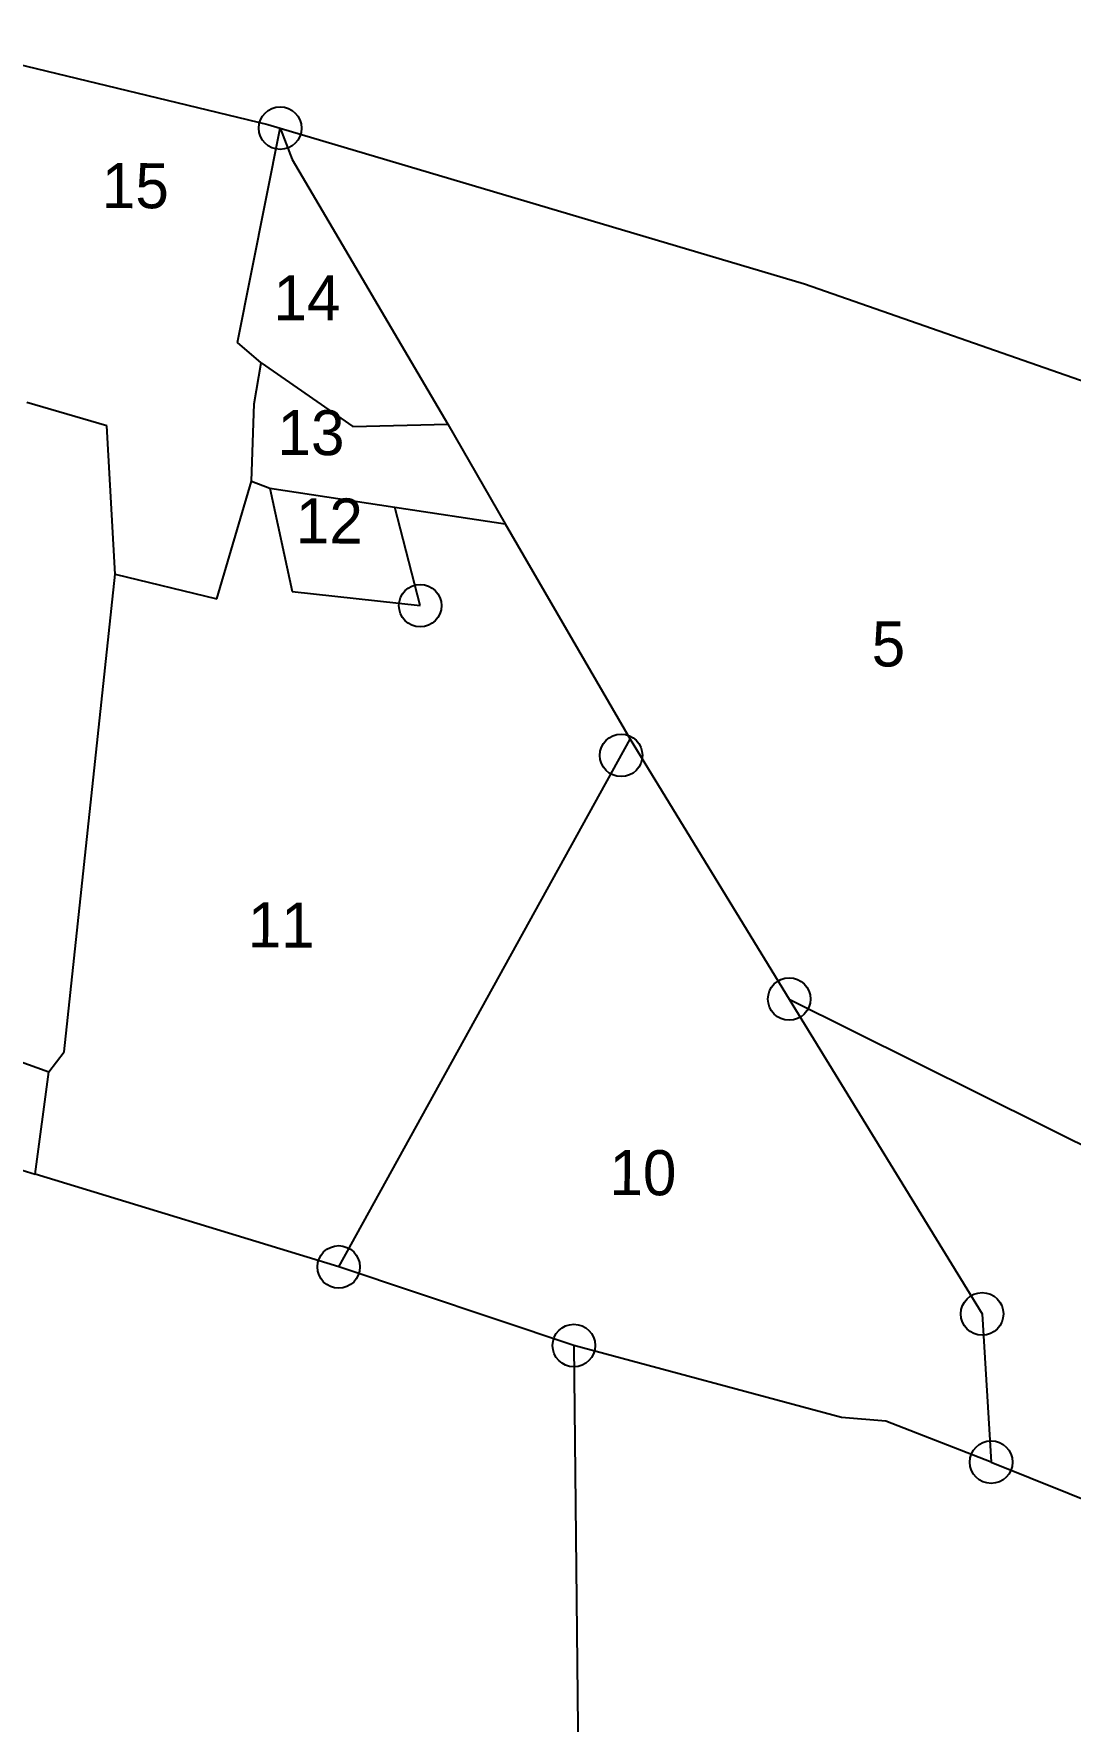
# Model space of a CAD drawing. Header units: metres. Extents: x 274536 to 279488, y 2074615 to 2078106.
# Drawn here: x 278409 to 278578, y 2076918.6 to 2077193.7 of the extents above; entities that cross this region are included whole.
import ezdxf

# ---------------------------------------------------------------- set-up
doc = ezdxf.new("R2010")
doc.units = ezdxf.units.M
for name, color, linetype in [('POLY_PARCEL', 6, 'Continuous'), ('TEXT_PARCEL', 7, 'Continuous'), ('V_BOUND_LINE', 7, 'Continuous')]:
    doc.layers.add(name, color=color, linetype=linetype)
doc.styles.add('TEXT_MAP', font='', dxfattribs={"height": 1.8})
doc.styles.get('TEXT_MAP').set_extended_font_data('Kruti Dev 050')

msp = doc.modelspace()

# ---------------------------------------------------------------- linework, layer by layer
for centre in [(278449.15, 2077178.27), (278471.98, 2077100.43), (278504.74, 2077076.03), (278532.15, 2077036.31), (278458.69, 2076992.64), (278563.59, 2076984.98), (278497.04, 2076979.83), (278565.07, 2076960.83)]:
    msp.add_circle(centre, 3.47)
at = {"layer": 'POLY_PARCEL'}
for p, q in [((278442.17, 2077143.31), (278449.15, 2077178.27)), ((278449.15, 2077178.27), (278451.11, 2077173.15)), ((278451.11, 2077173.15), (278476.46, 2077130.03)), ((278446.04, 2077140.01), (278442.17, 2077143.31)), ((278444.9, 2077133.31), (278446.04, 2077140.01)), ((278446.04, 2077140.01), (278461.02, 2077129.61)), ((278420.87, 2077129.75), (278407.84, 2077133.53)), ((278444.46, 2077120.73), (278444.9, 2077133.31)), ((278422.27, 2077105.54), (278420.87, 2077129.75)), ((278461.02, 2077129.61), (278476.46, 2077130.03)), ((278476.46, 2077130.03), (278485.82, 2077113.78)), ((278438.85, 2077101.56), (278444.46, 2077120.73)), ((278444.46, 2077120.73), (278447.44, 2077119.6)), ((278447.44, 2077119.6), (278451.12, 2077102.74)), ((278447.44, 2077119.6), (278467.84, 2077116.47)), ((278467.84, 2077116.47), (278485.82, 2077113.78)), ((278471.98, 2077100.43), (278467.84, 2077116.47)), ((278485.82, 2077113.78), (278506.19, 2077078.69)), ((278413.95, 2077027.68), (278422.27, 2077105.54)), ((278422.27, 2077105.54), (278438.85, 2077101.56)), ((278451.12, 2077102.74), (278471.98, 2077100.43)), ((278458.69, 2076992.64), (278506.19, 2077078.69)), ((278506.19, 2077078.69), (278532.15, 2077036.31)), ((278360.91, 2077042.56), (278411.45, 2077024.43)), ((278532.15, 2077036.31), (278586.22, 2077009.37)), ((278532.15, 2077036.31), (278563.59, 2076984.98)), ((278411.45, 2077024.43), (278413.95, 2077027.68)), ((278409.22, 2077007.78), (278411.45, 2077024.43)), ((278381.3, 2077016.3), (278409.22, 2077007.78)), ((278458.69, 2076992.64), (278409.22, 2077007.78)), ((278497.04, 2076979.83), (278458.69, 2076992.64)), ((278563.59, 2076984.98), (278565.07, 2076960.83)), ((278497.04, 2076979.83), (278497.98, 2076888.12)), ((278540.64, 2076968.08), (278497.04, 2076979.83)), ((278547.87, 2076967.53), (278540.64, 2076968.08)), ((278565.07, 2076960.83), (278547.87, 2076967.53)), ((278565.07, 2076960.83), (278600.38, 2076946.56))]:
    msp.add_line(p, q, dxfattribs=at)
at = {"layer": 'V_BOUND_LINE'}
for p, q in [((278385.99, 2077193.65), (278447.12, 2077178.88)), ((278447.12, 2077178.88), (278449.15, 2077178.27)), ((278449.15, 2077178.27), (278534.66, 2077152.89)), ((278534.66, 2077152.89), (278645.69, 2077114.05))]:
    msp.add_line(p, q, dxfattribs=at)

# ---------------------------------------------------------------- texts
at = {"layer": 'TEXT_PARCEL', "style": 'TEXT_MAP'}
for s, height, p in [('15', 7.345, (278420.07, 2077165.24)), ('14', 7.345, (278448.04, 2077146.95)), ('13', 7.345, (278448.71, 2077124.99)), ('12', 7.345, (278451.69, 2077110.59)), ('5', 7.34, (278545.58, 2077090.53)), ('11', 7.345, (278443.85, 2077044.73)), ('10', 7.345, (278502.81, 2077004.36))]:
    msp.add_text(s, height=height, rotation=359.7791, dxfattribs=at).set_placement(p)

doc.saveas('drawing.dxf')
